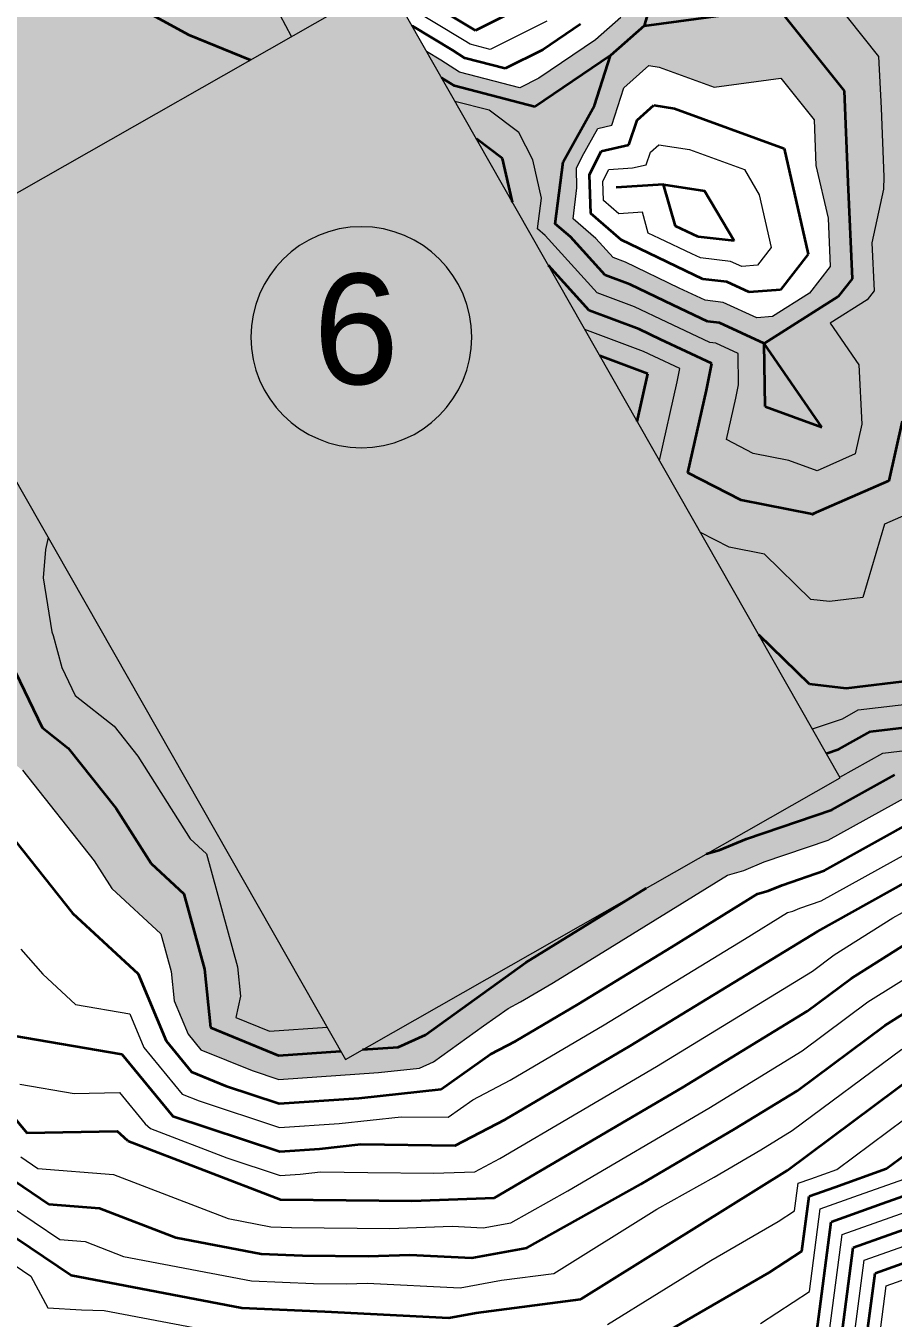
# Model space of a CAD drawing. Header units: millimetres. Extents: x -859836 to 307983, y -308065 to 649894.
# Drawn here: x -197118 to -87204, y -94236 to 69515 of the extents above; entities that cross this region are included whole.
import ezdxf

# ---------------------------------------------------------------- set-up
doc = ezdxf.new("R2010")
doc.units = ezdxf.units.MM
for name, color, linetype, lineweight in [('A-ANNO-NOTE', 131, 'Continuous', 9), ('A-DETL-GENF', 92, 'Continuous', 9), ('A-DETL-MBND', 5, 'Continuous', 9), ('A-DETL-THIN', 151, 'Continuous', 9), ('C-TOPO-MAJR', 7, 'Continuous', 35), ('C-TOPO-MINR', 7, 'Continuous', 9)]:
    doc.layers.add(name, color=color, linetype=linetype, lineweight=lineweight)
doc.styles.add('Arial', font='arial.ttf', dxfattribs={"height": 14000})

# ---------------------------------------------------------------- blocks, each defined once
blk = doc.blocks.new('tag ten be - tag ten be-1821118-BỐ TRÍ BÈ PIN PA2')
at = {"layer": 'A-ANNO-NOTE'}
for start, end in [(360, 180), (180, 360)]:
    blk.add_arc((0, 0), 4, start, end, dxfattribs=at)

msp = doc.modelspace()

# ---------------------------------------------------------------- hatches: boundary and pattern name
at = {"layer": 'A-DETL-GENF'}
msp.add_hatch(color=8, dxfattribs=at).paths.add_polyline_path([(-156629, -61462), (-93930, -25754), (-151337, 75045), (-214036, 39337), (-166443, -44229)])
at = {"layer": 'A-DETL-MBND', "transparency": 33554585}
h = msp.add_hatch(color=1, dxfattribs=at)
h.paths.add_polyline_path([(-759872, -147838), (-751409, -147225), (-749609, -147143), (-733854, -145290), (-730653, -145570), (-721745, -145172), (-720814, -144887), (-719370, -144842), (-700946, -141995), (-695529, -141498), (-691142, -140868), (-678862, -139709), (-676064, -138561), (-673339, -137902), (-666588, -136592), (-665513, -135889), (-664558, -135218), (-662197, -133772), (-661519, -132852), (-659949, -130928), (-651084, -125443), (-650822, -125228), (-650213, -124939), (-646382, -122722), (-642214, -121295), (-640352, -120839), (-632919, -116639), (-632407, -116545), (-631232, -115977), (-624031, -110102), (-618435, -105784), (-615716, -103869), (-610671, -99638), (-609303, -97431), (-608187, -95168), (-606545, -92038), (-605546, -89814), (-602862, -83094), (-597357, -72506), (-595184, -69076), (-591888, -62294), (-588957, -58521), (-588686, -57663), (-586782, -51788), (-586421, -50671), (-585891, -49261), (-584837, -42142), (-583168, -34750), (-583236, -29503), (-581474, -24626), (-579291, -20446), (-577288, -10529), (-577844, -8379), (-576716, -5129), (-576923, -622), (-576761, 3433), (-577514, 8400), (-584433, 17478), (-591451, 26894), (-592059, 27631), (-594253, 29365), (-596698, 31520), (-606682, 39522), (-614114, 48456), (-617877, 53657), (-619367, 54812), (-621388, 57245), (-626371, 64609), (-630225, 76139), (-631882, 80641), (-631321, 82021), (-631047, 88615), (-629216, 99080), (-628971, 99848), (-627656, 101469), (-625202, 104951), (-622310, 108328), (-621916, 108853), (-618287, 112790), (-616954, 119597), (-611965, 123985), (-607391, 123672), (-603528, 125761), (-599346, 128280), (-596175, 130112), (-593901, 131920), (-587341, 139484), (-579017, 149394), (-573792, 168423), (-559581, 167597), (-555765, 171191), (-554261, 171958), (-551262, 173126), (-545079, 176205), (-536568, 178750), (-529133, 181370), (-526344, 189128), (-597518, 189128), (-597518, 207194), (-600686, 199575), (-609478, 188948), (-615919, 179175), (-616544, 177848), (-622914, 167950), (-630994, 157392), (-633191, 154309), (-645163, 133248), (-651286, 125168), (-651764, 119294), (-657364, 118029), (-668886, 104497), (-672322, 98230), (-678809, 91777), (-686744, 84898), (-689449, 82017), (-695207, 77404), (-695380, 71893), (-694273, 69271), (-689492, 45636), (-683652, 33844), (-677737, 19772), (-662028, -2904), (-651984, -24980), (-650691, -30222), (-651908, -42347), (-653635, -63919), (-656698, -68818), (-662024, -76036), (-666896, -86650), (-667567, -88913), (-681751, -105555), (-682213, -106748), (-682594, -107406), (-685917, -108622), (-692036, -110612), (-701719, -112727), (-713390, -117126), (-713858, -117303), (-715899, -118114), (-726309, -122425), (-732752, -123814), (-746954, -124818), (-750353, -125277), (-753407, -127865), (-764669, -132928), (-770641, -133394), (-784358, -129387), (-766211, -147534), (-765162, -147452), (-761763, -147700)])
h.paths.add_polyline_path([(-165073, -63985), (-152433, -63128), (-147212, -62558), (-145468, -61769), (-136004, -54982), (-133768, -53767), (-129949, -51511), (-119584, -45141), (-108212, -38110), (-106147, -37513), (-103534, -36430), (-95440, -33679), (-85435, -28121), (-81217, -27620), (-70310, -23490), (-69569, -23057), (-66354, -22120), (-63531, -20738), (-60354, -18737), (-51173, -14112), (-47726, -11549), (-46080, -8030), (-42098, 1247), (-71582, -3952), (-102491, 171344), (-31433, 183873), (-10665, 66090), (-8344, 71188), (-5480, 80840), (-4976, 82926), (-4345, 84088), (-2338, 91567), (-1942, 95428), (-648, 97607), (-1071, 98220), (-2510, 100800), (-3468, 101999), (-4531, 105589), (-4872, 106391), (-4883, 106838), (-4266, 108209), (-3836, 109670), (-3397, 110774), (-3406, 111243), (-3028, 112006), (-3263, 112804), (-5003, 115819), (-4795, 118868), (-5263, 125250), (-6517, 126820), (-6835, 127207), (-7506, 127369), (-7948, 127596), (-9992, 128520), (-10488, 129121), (-11669, 131806), (-11797, 132101), (-12046, 133135), (-12559, 133970), (-14267, 135969), (-16205, 140122), (-18451, 143457), (-18982, 145256), (-19057, 146525), (-18964, 150253), (-18988, 154876), (-19576, 155921), (-19786, 160906), (-20496, 162914), (-20826, 165369), (-20799, 166915), (-20107, 172970), (-19517, 173820), (-19312, 174558), (-18670, 176101), (-17060, 179067), (-15517, 180705), (-13911, 185702), (-4262, 188301), (-1645, 188923), (-105, 188210), (8503, 183584), (10926, 183912), (12005, 184043), (13640, 184361), (15131, 185109), (17172, 186245), (21649, 186967), (26966, 189922), (27822, 190382), (28403, 191056), (32119, 193617), (35169, 195832), (37685, 197143), (44902, 200225), (45756, 200160), (48502, 199127), (50290, 198574), (51191, 198365), (51921, 198324), (52221, 198344), (54759, 197846), (56032, 196790), (56464, 196469), (57692, 196367), (59108, 196361), (60941, 197154), (66233, 199839), (70130, 201192), (73048, 200979), (76924, 206128), (82127, 208080), (85344, 208780), (86075, 208372), (88573, 207914), (89729, 206890), (91276, 205317), (93776, 203937), (94137, 202344), (94391, 199786), (122336, 197831), (121797, 189716), (125647, 199482), (126089, 201383), (126324, 204787), (126905, 208036), (127554, 210427), (128482, 214073), (128746, 220996), (128473, 222544), (126624, 223852), (126936, 229764), (121612, 232554), (119877, 233364), (114690, 236608), (111762, 238823), (110636, 246522), (110029, 247546), (108783, 253509), (107371, 255011), (105531, 255323), (97841, 258447), (94527, 260036), (90352, 264357), (89017, 265316), (86132, 267662), (83932, 268416), (81219, 269590), (78181, 270815), (77485, 271254), (76016, 271688), (70070, 272996), (65720, 273763), (60235, 273305), (58972, 273395), (52899, 270581), (50487, 269940), (48782, 269681), (44888, 271379), (44155, 271664), (36008, 276151), (32279, 278102), (30572, 279889), (26209, 282046), (25647, 282628), (25305, 282619), (16014, 287701), (12948, 288678), (12218, 290013), (5109, 293561), (1173, 293491), (996, 295848), (-846, 297677), (-3706, 301772), (-4254, 303671), (-5166, 310755), (-5514, 312595), (-5824, 313912), (-11263, 323566), (-11006, 329168), (-11128, 331667), (-19570, 300160), (-119951, 327057), (-119803, 323213), (-126677, 316885), (-131916, 309583), (-138039, 307127), (-139811, 306218), (-145009, 304770), (-152454, 299923), (-155529, 293631), (-156974, 291356), (-164244, 289138), (-169538, 285729), (-171473, 283227), (-175794, 279460), (-179077, 276921), (-181978, 270226), (-183799, 266060), (-186962, 261812), (-188195, 260364), (-189518, 257544), (-192219, 254304), (-192584, 253707), (-193666, 250905), (-195467, 243388), (-196196, 242827), (-194515, 241920), (-193117, 240272), (-191870, 238552), (-189445, 238099), (-187379, 238829), (-181196, 237496), (-175260, 234188), (-174712, 233864), (-173921, 232781), (-172965, 231563), (-172393, 230212), (-171401, 229395), (-170346, 228036), (-168731, 226171), (-166947, 224795), (-166149, 223746), (-163251, 221790), (-159390, 213002), (-157244, 207107), (-158125, 203750), (-158684, 200374), (-157805, 198095), (-156223, 195786), (-156238, 193540), (-155648, 190949), (-154491, 184489), (-154880, 182143), (-154447, 180199), (-153070, 178898), (-149834, 176505), (-139965, 171530), (-138126, 170600), (-129357, 164765), (-128806, 164582), (-125625, 162125), (-121962, 159155), (-118169, 147987), (-115529, 142356), (-110100, 136364), (-104170, 130983), (-102874, 130179), (-102493, 125049), (-102587, 124307), (-102565, 123298), (-101236, 116731), (-101075, 108354), (-100903, 103207), (-100752, 100763), (-102347, 94828), (-103663, 92538), (-105020, 75873), (-113779, 78871), (-115927, 80336), (-116767, 79773), (-118030, 78279), (-120019, 71407), (-121727, 70570), (-124911, 67739), (-132123, 62869), (-134503, 61669), (-142143, 63655), (-144511, 65162), (-146330, 66255), (-93930, -25754), (-156629, -61462), (-204703, 22951), (-203169, 15882), (-200858, 9097), (-201011, 7340), (-201672, 4283), (-201800, 3453), (-202205, -1962), (-203074, -4336), (-205085, -7779), (-205398, -8805), (-204303, -12916), (-199204, -23507), (-197559, -24806), (-188446, -36297), (-186232, -39786), (-180001, -45528), (-178692, -50309), (-178316, -54011), (-176500, -58311), (-174921, -60229), (-168457, -62865), (-166443, -63531)])
h.paths.add_polyline_path([(-36382, 9575), (-36325, 9655), (-34497, 11838), (-31400, 15158), (-30158, 17103), (-28972, 19503), (-28725, 20204), (-24454, 28194), (-23969, 29653), (-22045, 35862), (-19945, 43004), (-18884, 49386), (-18505, 51142), (-18308, 51427), (-16088, 53703), (-14034, 56286), (-13124, 58389), (-12183, 60477), (-11466, 63512), (-44854, 57625), (-36383, 9584)])
h.paths.add_polyline_path([(-209307, 23977), (-205832, 24933), (-214036, 39337), (-155029, 72942), (-156196, 75860), (-157267, 77483), (-160083, 79252), (-162327, 81007), (-168562, 82322), (-171974, 82266), (-174895, 81970), (-178745, 82443), (-179832, 82459), (-182806, 83026), (-187870, 82820), (-190987, 82764), (-196740, 84867), (-206215, 90085), (-217797, 93191), (-220523, 94762), (-239193, 68099), (-236586, 66371), (-231472, 54327), (-229323, 51595), (-228392, 47968), (-224245, 38986), (-223941, 37016), (-223700, 36083), (-223413, 35510), (-223235, 34196), (-219932, 30913), (-219720, 30002), (-218890, 29933), (-218583, 30355), (-217413, 29932), (-217322, 28983), (-216667, 27680), (-215596, 26462), (-211752, 24276), (-211629, 24261)])
h.paths.add_polyline_path([(-104493, 32511), (-108740, 34478), (-111033, 34745), (-118279, 38197), (-121109, 39560), (-122686, 40146), (-124886, 42576), (-127774, 45075), (-127284, 49019), (-127353, 51467), (-126249, 53628), (-124638, 56522), (-122874, 56919), (-121333, 61662), (-118149, 64493), (-116851, 64289), (-109895, 61749), (-101431, 62897), (-97222, 57624), (-96994, 51839), (-95461, 45135), (-95182, 39024), (-97809, 35660), (-102505, 32673), (-103546, 32588)])
h.paths.add_polyline_path([(113952, 54850), (115144, 57676), (119371, 59200), (123981, 58308), (134122, 70221), (135206, 75484), (130794, 79482), (129640, 81238), (129018, 81691), (127052, 82907), (123829, 87412), (118436, 89438), (114649, 87913), (114523, 86104), (79787, 88533), (80974, 86559), (82982, 83414), (85870, 80693), (86415, 79732), (87156, 79254), (93254, 77937), (101112, 77088), (101690, 76657), (110303, 71926), (111655, 70038), (112330, 66003), (112029, 63955), (112025, 61722), (110833, 58895), (111202, 55882), (113573, 54992)])
h.paths.add_polyline_path([(46473, 90893), (46450, 90966), (46450, 90942)])
h.paths.add_polyline_path([(114914, 91699), (116742, 96586), (117222, 99339), (116281, 100813), (115714, 103134), (115083, 94112)])
h.paths.add_polyline_path([(77815, 91772), (81254, 140961), (77947, 134003), (77391, 132850), (76263, 127858), (75504, 126378), (70686, 116776), (69491, 114040), (69325, 112455), (69905, 111212), (72496, 104740), (73767, 102718), (74214, 102059), (75304, 98529), (75680, 97769), (77652, 92229)])
h.paths.add_polyline_path([(-430559, 174792), (-396358, 223636), (-410299, 232491), (-417613, 235355), (-425156, 238606), (-444149, 250578), (-452510, 252436), (-452510, 191303), (-451929, 191053), (-450916, 184024), (-444554, 181215), (-442283, 180124), (-434174, 176436)])
h.paths.add_polyline_path([(-462933, 188895), (-462489, 189128), (-463513, 189128)])
h.paths.add_polyline_path([(20902, 189411), (-15527, 199172), (-17080, 193377), (-157146, 230908), (-144206, 279204), (-133097, 276228), (-125333, 305205), (85106, 248818), (77341, 219841), (66233, 222817), (60021, 199635), (26079, 208730), (21836, 192894)])
h.paths.add_polyline_path([(-305163, 308526), (-297168, 312758), (-330807, 321772), (-305961, 308938)])
h.paths.add_polyline_path([(-101365, 344853), (-99267, 352685), (-106132, 348019), (-107260, 346432), (-107015, 346367)])
h.paths.add_polyline_path([(-77617, 359195), (-72055, 379953), (-74944, 376393), (-78127, 372078), (-79002, 371144), (-83284, 366025), (-86114, 364172), (-90178, 362561), (-78095, 359323)])
h.paths.add_polyline_path([(-70949, 384081), (-49147, 465447), (10755, 449396), (10427, 451476), (10340, 452557), (9561, 454240), (5848, 461010), (3088, 465731), (3916, 466341), (3829, 466873), (4301, 472115), (5273, 480727), (5235, 481311), (1254, 490409), (398, 499801), (248, 500675), (1538, 508051), (2399, 515172), (5336, 526780), (6042, 528818), (11319, 535892), (14764, 542803), (21028, 556609), (22026, 559450), (25679, 567225), (23762, 595967), (26857, 602002), (42608, 602571), (44738, 607162), (48181, 613963), (49550, 615647), (53154, 622325), (47956, 649894), (47874, 649894), (42817, 647426), (40858, 646138), (35158, 640491), (29786, 634475), (27764, 633773), (23010, 631806), (12648, 627092), (6576, 623443), (5459, 622546), (3132, 622423), (937, 621697), (-3757, 621182), (-10336, 620725), (-17509, 618636), (-20466, 617651), (-26978, 615727), (-29360, 614862), (-36198, 612616), (23495, 596621), (-6839, 483415), (-62468, 498321), (-61154, 491830), (-59928, 489468), (-56843, 481884), (-56752, 481249), (-55996, 465839), (-55728, 464742), (-55062, 458604), (-54604, 453643), (-54849, 452204), (-55585, 448717), (-57347, 441004), (-59178, 436511), (-62836, 421846), (-64420, 417337), (-65373, 414138), (-67663, 409612), (-67833, 408961), (-68221, 406728), (-67446, 402371), (-67164, 401641), (-67454, 400728), (-68102, 398277), (-69211, 394395), (-69530, 393435), (-70271, 388744), (-70595, 386619)])
h.paths.add_polyline_path([(-72390, 518021), (-67541, 536118), (-118601, 549800), (-111350, 544573), (-102792, 541248), (-98322, 538930), (-89693, 534294), (-86179, 534292), (-80614, 527648), (-74938, 522052), (-72698, 518856)])
h.paths.add_polyline_path([(-136180, 559285), (-135118, 563249), (-136667, 559600)])
h.paths.add_polyline_path([(-54600, 584415), (-47886, 609472), (-50553, 609641), (-55313, 609698), (-62008, 606325), (-64948, 609251), (-80643, 608301), (-83770, 607896), (-87388, 606897), (-94432, 606828), (-97621, 607514), (-101540, 606576), (-111704, 601349), (-115028, 602044), (-116464, 600991), (-56960, 585047)])
h.paths.add_polyline_path([(-105893, 632098), (-77034, 642660), (-60117, 645580), (-52045, 639137), (-36907, 649894), (-98339, 649894), (-105228, 633665)])

# ---------------------------------------------------------------- linework, layer by layer
at = {"layer": 'A-DETL-THIN'}
for p, q in [((-151337, 75045), (-214036, 39337)), ((-93930, -25754), (-151337, 75045)), ((-214036, 39337), (-156629, -61462)), ((-156629, -61462), (-93930, -25754))]:
    msp.add_line(p, q, dxfattribs=at)
at = {"layer": 'C-TOPO-MAJR'}
for p, q in [((-116379, 77762), (-118767, 69515)), ((-140131, 68937), (-148756, 74117)), ((-130609, 73735), (-140131, 68937)), ((-176441, 68344), (-185878, 73502)), ((-118767, 69515), (-101837, 71812)), ((-101837, 71812), (-93421, 61265)), ((-143051, 66421), (-148179, 69500)), ((-126811, 69738), (-131618, 66491)), ((-118767, 69515), (-123012, 65740)), ((-168649, 65186), (-176441, 68344)), ((-141472, 65416), (-143051, 66421)), ((-131618, 66491), (-136379, 64092)), ((-123012, 65740), (-132628, 59247)), ((-125067, 59416), (-123012, 65740)), ((-136379, 64092), (-141472, 65416)), ((-142814, 61894), (-144434, 62925)), ((-132628, 59247), (-142814, 61894)), ((-93421, 61265), (-92964, 49696)), ((-129038, 52283), (-125067, 59416)), ((-119654, 57584), (-117531, 59471)), ((-117531, 59471), (-114934, 59063)), ((-114934, 59063), (-101024, 53982)), ((-120681, 54421), (-119654, 57584)), ((-136712, 52698), (-140027, 55187)), ((-124209, 53628), (-120681, 54421)), ((-135461, 47169), (-136712, 52698)), ((-125668, 50651), (-124209, 53628)), ((-101024, 53982), (-97957, 40573)), ((-130019, 44431), (-129038, 52283)), ((-125529, 45720), (-125668, 50651)), ((-116296, 49427), (-122298, 49019)), ((-114800, 44118), (-116296, 49427)), ((-116296, 49427), (-111102, 48611)), ((-92964, 49696), (-92406, 37474)), ((-107335, 42261), (-111102, 48611)), ((-128097, 42767), (-130019, 44431)), ((-121675, 42384), (-125529, 45720)), ((-123696, 37908), (-128097, 42767)), ((-111928, 42795), (-114800, 44118)), ((-107335, 42261), (-111928, 42795)), ((-113516, 38456), (-121675, 42384)), ((-97957, 40573), (-101463, 36085)), ((-125717, 33432), (-130891, 39145)), ((-120543, 36736), (-123696, 37908)), ((-111332, 37428), (-113516, 38456)), ((-115103, 34117), (-120543, 36736)), ((-108272, 37072), (-111332, 37428)), ((-105440, 35761), (-108272, 37072)), ((-101463, 36085), (-105440, 35761)), ((-92406, 37474), (-94155, 35236)), ((-94155, 35236), (-103546, 29261)), ((-119411, 31087), (-125717, 33432)), ((-110735, 32062), (-115103, 34117)), ((-109209, 31884), (-110735, 32062)), ((-103546, 29261), (-109209, 31884)), ((-116691, 29778), (-119411, 31087)), ((-110180, 26714), (-116691, 29778)), ((-103426, 21295), (-103546, 29261)), ((-96239, 18670), (-103546, 29261)), ((-118279, 25438), (-124376, 27706)), ((-110852, 23367), (-110180, 26714)), ((-119640, 19389), (-118279, 25438)), ((-113213, 12872), (-110852, 23367)), ((-103426, 21295), (-96239, 18670)), ((-86067, 19436), (-87773, 11872)), ((-106471, 9398), (-113213, 12872)), ((-87773, 11872), (-97330, 7662)), ((-97474, 7625), (-106471, 9398)), ((-97418, 7571), (-97474, 7625)), ((-97396, 7568), (-97418, 7571)), ((-97356, 7573), (-97396, 7568)), ((-97330, 7662), (-97356, 7573)), ((-97825, -13918), (-104238, -7654)), ((-198429, -12364), (-195036, -19413)), ((-93170, -14433), (-97825, -13918)), ((-84734, -13431), (-93170, -14433)), ((-195036, -19413), (-191745, -22011)), ((-90076, -19908), (-83328, -19106)), ((-94078, -22131), (-90076, -19908)), ((-191745, -22011), (-185679, -29659)), ((-95683, -22677), (-94078, -22131)), ((-94986, -29830), (-86982, -25384)), ((-203372, -27602), (-191212, -42935)), ((-185679, -29659), (-181253, -36637)), ((-105777, -33498), (-94986, -29830)), ((-95894, -37528), (-83888, -30859)), ((-109262, -34942), (-105777, -33498)), ((-110889, -35412), (-109262, -34942)), ((-181253, -36637), (-177105, -40459)), ((-101290, -39362), (-95894, -37528)), ((-96802, -45227), (-80794, -36334)), ((-177105, -40459), (-174486, -50022)), ((-133768, -49186), (-118496, -39744)), ((-115285, -47207), (-104408, -40482)), ((-104408, -40482), (-103032, -40084)), ((-103032, -40084), (-101290, -39362)), ((-92530, -51189), (-77700, -41809)), ((-191212, -42935), (-182897, -50597)), ((-120517, -59722), (-96802, -45227)), ((-127143, -54454), (-115285, -47207)), ((-182897, -50597), (-179349, -59095)), ((-174486, -50022), (-173736, -57424)), ((-146461, -58332), (-133768, -49186)), ((-88258, -57151), (-77136, -50117)), ((-98082, -55326), (-92530, -51189)), ((-135081, -59119), (-127143, -54454)), ((-113892, -64990), (-98082, -55326)), ((-99362, -65426), (-88258, -57151)), ((-198754, -58403), (-184962, -60766)), ((-173736, -57424), (-165117, -60939)), ((-149948, -59910), (-146461, -58332)), ((-179349, -59095), (-176106, -63035)), ((-165117, -60939), (-157232, -60404)), ((-154439, -60215), (-149948, -59910)), ((-138239, -60778), (-135081, -59119)), ((-136394, -69051), (-120517, -59722)), ((-184962, -60766), (-178476, -68645)), ((-144475, -65205), (-138239, -60778)), ((-202856, -63672), (-197003, -70756)), ((-176106, -63035), (-171797, -64792)), ((-100641, -75526), (-83986, -63113)), ((-171797, -64792), (-165030, -67031)), ((-154917, -66345), (-144475, -65205)), ((-137706, -78983), (-113892, -64990)), ((-107267, -70258), (-99362, -65426)), ((-165030, -67031), (-154917, -66345)), ((-178476, -68645), (-164943, -73123)), ((-142710, -72370), (-136394, -69051)), ((-119174, -77254), (-107267, -70258)), ((-88042, -75282), (-79714, -69076)), ((-197003, -70756), (-185548, -70562)), ((-184189, -71756), (-185548, -70562)), ((-184189, -71756), (-164856, -79216)), ((-164943, -73123), (-159887, -72781)), ((-159887, -72781), (-154666, -72210)), ((-154666, -72210), (-142710, -72370)), ((-94614, -77620), (-88042, -75282)), ((-88586, -79715), (-75442, -75038)), ((-198542, -76846), (-194198, -79779)), ((-126802, -91811), (-100641, -75526)), ((-133636, -85317), (-119174, -77254)), ((-97854, -78777), (-94614, -77620)), ((-194198, -79779), (-187791, -80279)), ((-164856, -79216), (-148222, -79383)), ((-148222, -79383), (-137706, -78983)), ((-98759, -85745), (-97854, -78777)), ((-95067, -82028), (-88586, -79715)), ((-187791, -80279), (-178124, -84009)), ((-92280, -85280), (-82558, -81809)), ((-200080, -82936), (-191393, -88802)), ((-96877, -95965), (-95067, -82028)), ((-178124, -84009), (-167291, -86074)), ((-89492, -88531), (-76531, -83904)), ((-167291, -86074), (-162051, -86313)), ((-162051, -86313), (-153734, -86397)), ((-153734, -86397), (-148476, -86196)), ((-148476, -86196), (-140612, -86595)), ((-140612, -86595), (-133636, -85317)), ((-102899, -88451), (-98759, -85745)), ((-93637, -95732), (-92280, -85280)), ((-191393, -88802), (-169726, -92932)), ((-119969, -98305), (-102899, -88451)), ((-90398, -95499), (-89492, -88531)), ((-169726, -92932), (-159246, -93410)), ((-140029, -93568), (-126802, -91811)), ((-159246, -93410), (-143517, -94207)), ((-143517, -94207), (-140029, -93568))]:
    msp.add_line(p, q, dxfattribs=at)
at = {"layer": 'C-TOPO-MINR'}
for p, q in [((-95362, 73559), (-89050, 65649)), ((-163431, 68157), (-164889, 70876)), ((-141591, 67679), (-148776, 71994)), ((-121727, 70570), (-124911, 67739)), ((-131114, 70113), (-138255, 66515)), ((-140802, 67176), (-141591, 67679)), ((-138255, 66515), (-140802, 67176)), ((-124911, 67739), (-132123, 62869)), ((-144511, 65162), (-146330, 66255)), ((-89050, 65649), (-88725, 59074)), ((-142143, 63655), (-144511, 65162)), ((-121333, 61662), (-118149, 64493)), ((-118149, 64493), (-116851, 64289)), ((-116851, 64289), (-109895, 61749)), ((-134503, 61669), (-142143, 63655)), ((-132123, 62869), (-134503, 61669)), ((-109895, 61749), (-101431, 62897)), ((-101431, 62897), (-97222, 57624)), ((-122874, 56919), (-121333, 61662)), ((-138416, 58816), (-142733, 59938)), ((-88725, 59074), (-88382, 50397)), ((-134656, 55993), (-138416, 58816)), ((-97222, 57624), (-96994, 51839)), ((-132869, 52528), (-134656, 55993)), ((-126624, 52956), (-124638, 56522)), ((-124638, 56522), (-122874, 56919)), ((-117975, 53505), (-116914, 54449)), ((-116914, 54449), (-113018, 53837)), ((-131776, 47694), (-132869, 52528)), ((-127353, 51467), (-126624, 52956)), ((-118489, 51924), (-117975, 53505)), ((-113018, 53837), (-106063, 51297)), ((-127284, 49002), (-127353, 51467)), ((-123983, 49835), (-123254, 51324)), ((-123254, 51324), (-120253, 51527)), ((-120253, 51527), (-118489, 51924)), ((-106063, 51297), (-104179, 48122)), ((-96994, 51839), (-95461, 45135)), ((-123914, 47370), (-123983, 49835)), ((-88382, 50397), (-88417, 48807)), ((-132264, 43786), (-131776, 47694)), ((-127774, 45075), (-127284, 49002)), ((-104179, 48122), (-102646, 41417)), ((-88417, 48807), (-89908, 42006)), ((-121987, 45702), (-123914, 47370)), ((-118986, 45906), (-121987, 45702)), ((-118238, 43251), (-118986, 45906)), ((-124886, 42576), (-127774, 45075)), ((-95461, 45135), (-95182, 39024)), ((-131307, 42958), (-132264, 43786)), ((-124707, 35670), (-131307, 42958)), ((-122686, 40146), (-124886, 42576)), ((-116802, 42590), (-118238, 43251)), ((-112722, 40626), (-116802, 42590)), ((-102646, 41417), (-104399, 39173)), ((-89908, 42006), (-89631, 35925)), ((-121109, 39560), (-122686, 40146)), ((-114310, 36286), (-121109, 39560)), ((-111630, 40112), (-112722, 40626)), ((-107803, 39667), (-111630, 40112)), ((-106388, 39011), (-107803, 39667)), ((-104399, 39173), (-106388, 39011)), ((-95182, 39024), (-97809, 35660)), ((-111033, 34745), (-114310, 36286)), ((-119977, 33911), (-124707, 35670)), ((-108740, 34478), (-111033, 34745)), ((-104493, 32511), (-108740, 34478)), ((-97809, 35660), (-102505, 32673)), ((-90501, 34811), (-95174, 31838)), ((-89631, 35925), (-90501, 34811)), ((-115897, 31947), (-119977, 33911)), ((-110437, 29378), (-115897, 31947)), ((-102505, 32673), (-104493, 32511)), ((-95174, 31838), (-91538, 26568)), ((-118845, 28263), (-126265, 31022)), ((-117485, 27608), (-118845, 28263)), ((-109677, 29290), (-110437, 29378)), ((-106860, 27985), (-109677, 29290)), ((-106800, 24021), (-106860, 27985)), ((-114230, 26076), (-117485, 27608)), ((-91538, 26568), (-91153, 19053)), ((-114566, 24403), (-114230, 26076)), ((-116811, 14422), (-114566, 24403)), ((-107139, 22331), (-106800, 24021)), ((-108320, 17084), (-107139, 22331)), ((-91153, 19053), (-92006, 15271)), ((-104949, 15347), (-108320, 17084)), ((-100407, 14452), (-104949, 15347)), ((-92006, 15271), (-96831, 13146)), ((-96831, 13146), (-100407, 14452)), ((-83540, 8472), (-88319, 6367)), ((-107994, 3449), (-111629, 5322)), ((-88319, 6367), (-91045, -2929)), ((-194303, 4689), (-194636, 3148)), ((-103495, 2563), (-107994, 3449)), ((-194636, 3148), (-194905, -445)), ((-97622, -3173), (-103495, 2563)), ((-194905, -445), (-193822, -7259)), ((-95283, -3432), (-97622, -3173)), ((-91045, -2929), (-95283, -3432)), ((-193822, -7259), (-193646, -7719)), ((-193646, -7719), (-192556, -11811)), ((-192556, -11811), (-190867, -15319)), ((-190867, -15319), (-185931, -19215)), ((-91623, -17171), (-84031, -16268)), ((-93624, -18282), (-91623, -17171)), ((-185931, -19215), (-182913, -23021)), ((-97446, -19581), (-93624, -18282)), ((-93977, -25672), (-88529, -22646)), ((-88529, -22646), (-82624, -21944)), ((-182913, -23021), (-176273, -33488)), ((-197559, -24806), (-188446, -36297)), ((-95440, -33679), (-85435, -28121)), ((-176273, -33488), (-174209, -35390)), ((-103534, -36430), (-95440, -33679)), ((-96348, -41377), (-82341, -33597)), ((-174209, -35390), (-170281, -49734)), ((-188446, -36297), (-186232, -39786)), ((-108212, -38110), (-106147, -37513)), ((-106147, -37513), (-103534, -36430)), ((-124527, -48196), (-108212, -38110)), ((-87251, -43518), (-79247, -39072)), ((-186232, -39786), (-180001, -45528)), ((-99917, -42656), (-99046, -42294)), ((-99046, -42294), (-96348, -41377)), ((-106044, -46217), (-100605, -42854)), ((-100605, -42854), (-99917, -42656)), ((-94666, -48208), (-87251, -43518)), ((-180001, -45528), (-178692, -50309)), ((-197751, -47467), (-194983, -50669)), ((-123830, -57088), (-106044, -46217)), ((-90394, -54170), (-77418, -45963)), ((-130456, -51820), (-124527, -48196)), ((-97442, -50277), (-94666, -48208)), ((-194983, -50669), (-190825, -54500)), ((-178692, -50309), (-178316, -54011)), ((-170281, -49734), (-169908, -53417)), ((-117205, -62356), (-97442, -50277)), ((-134425, -54152), (-130456, -51820)), ((-178316, -54011), (-176542, -58260)), ((-169908, -53417), (-170520, -56130)), ((-190825, -54500), (-183929, -55682)), ((-139122, -57196), (-136004, -54982)), ((-136004, -54982), (-134425, -54152)), ((-98722, -60376), (-90394, -54170)), ((-183929, -55682), (-182155, -59931)), ((-170520, -56130), (-166231, -57878)), ((-145468, -61769), (-139122, -57196)), ((-135737, -64085), (-123830, -57088)), ((-176542, -58260), (-174921, -60229)), ((-166231, -57878), (-158951, -57385)), ((-182155, -59931), (-177291, -65840)), ((-174921, -60229), (-168457, -62865)), ((-110579, -67624), (-98722, -60376)), ((-100001, -70476), (-86122, -60132)), ((-147212, -62558), (-145468, -61769)), ((-168457, -62865), (-165073, -63985)), ((-165073, -63985), (-152433, -63128)), ((-152433, -63128), (-147212, -62558)), ((-137050, -74017), (-117205, -62356)), ((-197878, -64580), (-190982, -65761)), ((-140474, -66574), (-135737, -64085)), ((-190982, -65761), (-185255, -65664)), ((-185255, -65664), (-182012, -69603)), ((-177291, -65840), (-175136, -66718)), ((-175136, -66718), (-164986, -70077)), ((-143592, -68788), (-140474, -66574)), ((-94341, -75404), (-81850, -66095)), ((-157402, -69563), (-149570, -68708)), ((-149570, -68708), (-143592, -68788)), ((-128440, -78119), (-110579, -67624)), ((-182012, -69603), (-181333, -70201)), ((-181333, -70201), (-171666, -73930)), ((-164986, -70077), (-157402, -69563)), ((-103954, -72892), (-100001, -70476)), ((-109908, -76390), (-103954, -72892)), ((-197772, -73801), (-195601, -75267)), ((-195601, -75267), (-185990, -76018)), ((-171666, -73930), (-164899, -76170)), ((-140208, -75677), (-137050, -74017)), ((-91600, -78667), (-81742, -75160)), ((-185990, -76018), (-171490, -81612)), ((-164899, -76170), (-162371, -75998)), ((-162371, -75998), (-159761, -75713)), ((-159761, -75713), (-153783, -75793)), ((-153783, -75793), (-145466, -75877)), ((-145466, -75877), (-140208, -75677)), ((-117139, -80421), (-109908, -76390)), ((-99248, -77151), (-97627, -76573)), ((-97627, -76573), (-94341, -75404)), ((-135671, -82150), (-128440, -78119)), ((-99700, -80636), (-99248, -77151)), ((-199311, -79891), (-192795, -84290)), ((-96460, -80403), (-91600, -78667)), ((-171490, -81612), (-166073, -82645)), ((-130219, -88564), (-117139, -80421)), ((-101770, -81988), (-99700, -80636)), ((-97818, -90855), (-96460, -80403)), ((-93673, -83654), (-85572, -80762)), ((-166073, -82645), (-163453, -82764)), ((-163453, -82764), (-150978, -82890)), ((-150978, -82890), (-143091, -82590)), ((-143091, -82590), (-139159, -82789)), ((-139159, -82789), (-135671, -82150)), ((-110305, -86915), (-101770, -81988)), ((-90886, -86905), (-79544, -82856)), ((-192795, -84290), (-189592, -84540)), ((-189592, -84540), (-184759, -86405)), ((-95257, -95849), (-93673, -83654)), ((-200849, -85980), (-196506, -88914)), ((-184759, -86405), (-168509, -89503)), ((-88099, -90157), (-78377, -86686)), ((-123386, -95058), (-110305, -86915)), ((-92017, -95616), (-90886, -86905)), ((-196506, -88914), (-194313, -92916)), ((-168509, -89503), (-160649, -89861)), ((-160649, -89861), (-156490, -89903)), ((-156490, -89903), (-153861, -89803)), ((-153861, -89803), (-142065, -90401)), ((-142065, -90401), (-136833, -89443)), ((-136833, -89443), (-130219, -88564)), ((-104027, -94913), (-97818, -90855)), ((-88778, -95383), (-88099, -90157)), ((-194313, -92916), (-190069, -93195)), ((-190069, -93195), (-187194, -93263)), ((-187194, -93263), (-170944, -96361))]:
    msp.add_line(p, q, dxfattribs=at)

# ---------------------------------------------------------------- block references
at = {"layer": 'A-ANNO-NOTE', "xscale": 3500, "yscale": 3500, "zscale": 3500}
msp.add_blockref('tag ten be - tag ten be-1821118-BỐ TRÍ BÈ PIN PA2', (-154598, 30064), dxfattribs=at)

# ---------------------------------------------------------------- texts
at = {"layer": 'A-ANNO-NOTE', "insert": (-160702, 38112), "char_height": 14000, "width": 13187.76, "attachment_point": 1, "style": 'Arial'}
msp.add_mtext('6', dxfattribs=at)

doc.saveas('drawing.dxf')
